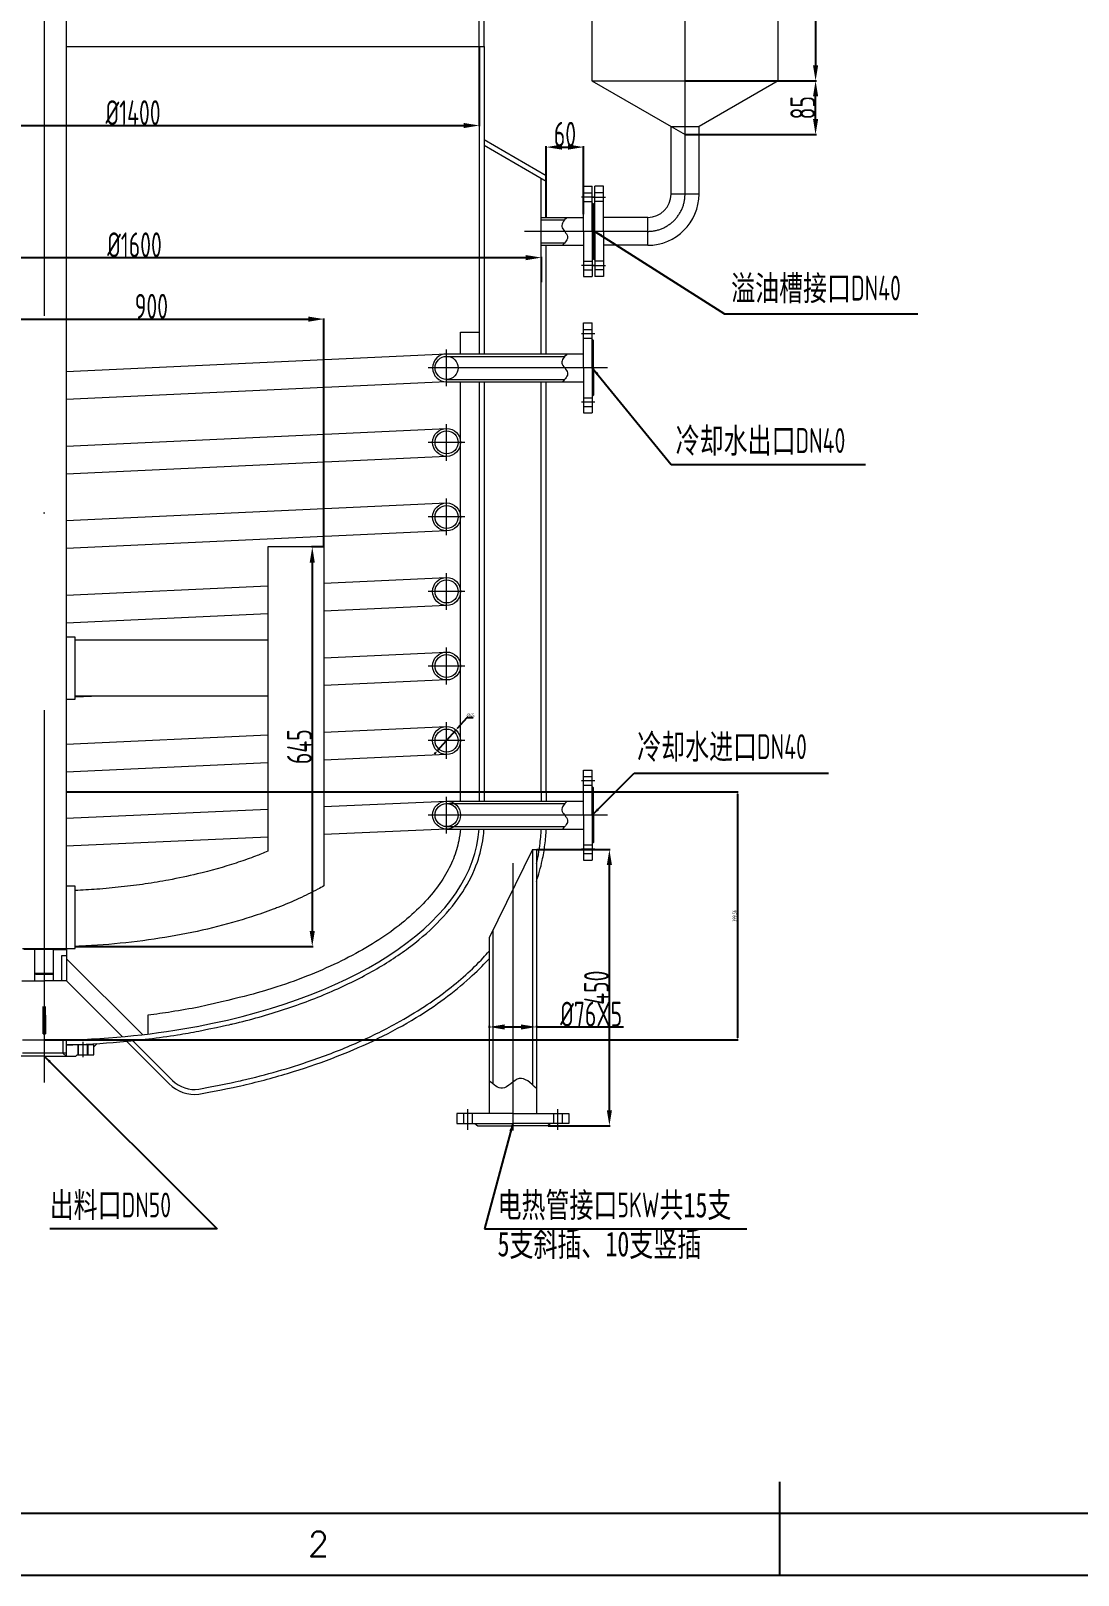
# Model space of a CAD drawing. Header units: millimetres. Extents: x 18684 to 24624, y -156 to 4044.
# Drawn here: x 20449 to 22134, y -156 to 2330 of the extents above; entities that cross this region are included whole.
import ezdxf
from ezdxf.enums import TextEntityAlignment as Align

# ---------------------------------------------------------------- set-up
doc = ezdxf.new("R2010")
doc.units = ezdxf.units.MM
doc.header["$LTSCALE"] = 100
doc.linetypes.add('DASHDOT2', pattern=[12.7, 6.35, -3.175, 0, -3.175])
doc.linetypes.add('HIDDEN2', pattern=[4.7625, 3.175, -1.5875])
doc.layers.get('0').update_dxf_attribs({"lineweight": 20})
for name, color, linetype in [('1轮廓实线层', 7, 'Continuous'), ('2细线层', 4, 'Continuous'), ('6文字层', 3, 'Continuous'), ('图框层', 7, 'Continuous')]:
    doc.layers.add(name, color=color, linetype=linetype)
for name, color, linetype, lineweight in [('中心线', 1, 'DASHDOT2', 13), ('标注线', 140, 'Continuous', 13), ('虚线', 8, 'HIDDEN2', 15)]:
    doc.layers.add(name, color=color, linetype=linetype, lineweight=lineweight)
doc.styles.get("Standard").update_dxf_attribs({"font": 'isocp.shx', "width": 0.707, "bigfont": 'hztxt.shx'})
doc.styles.add('TH_GBDIM', font='romans.shx', dxfattribs={"width": 0.8, "bigfont": 'gbcbig.shx'})
doc.dimstyles.new('ISO-20', dxfattribs={"dimtxt": 20, "dimasz": 13, "dimexe": 1.25, "dimexo": 0.625, "dimtad": 1, "dimtoh": 1, "dimtxsty": 'Standard', "dimcen": 2.5, "dimadec": 0, "dimazin": 0, "dimtfac": 1, "dimtmove": 0, "dimatfit": 3, "dimfxl": 0, "dimarcsym": 0})
doc.dimstyles.new('ISO-30', dxfattribs={"dimtxt": 40, "dimasz": 25, "dimexe": 1.25, "dimexo": 0.625, "dimtad": 1, "dimtoh": 1, "dimtxsty": 'Standard', "dimcen": 2.5, "dimadec": 0, "dimazin": 0, "dimtfac": 1, "dimtmove": 0, "dimatfit": 3, "dimfxl": 0, "dimarcsym": 0})
doc.dimstyles.new('ISO-6', dxfattribs={"dimtxt": 6, "dimasz": 3.5, "dimexe": 1.25, "dimexo": 0.625, "dimtad": 1, "dimtoh": 1, "dimtxsty": 'Standard', "dimcen": 2.5, "dimadec": 0, "dimazin": 0, "dimtfac": 1, "dimtmove": 0, "dimatfit": 3, "dimfxl": 0, "dimarcsym": 0})

# ---------------------------------------------------------------- blocks, each defined once
blk = doc.blocks.new('*D269')
at = {"layer": 'Defpoints', "color": 0}
for p in [(21132.6, 1204.3), (21102.7, 1170.6)]:
    blk.add_point(p, dxfattribs=at)
at = {"layer": '标注线', "color": 0, "lineweight": -2}
for p, q in [((21150.2, 1224.2), (21134.9, 1206.9)), ((21160.7, 1224.2), (21150.2, 1224.2)), ((21102.7, 1170.6), (21132.6, 1204.3)), ((21100.4, 1167.9), (21098.1, 1165.3))]:
    blk.add_line(p, q, dxfattribs=at)
at = {"layer": '标注线', "color": 0}
for points in [[(21134.4, 1207.3), (21135.3, 1206.5), (21132.6, 1204.3)], [(21100, 1168.3), (21100.9, 1167.6), (21102.7, 1170.6)]]:
    blk.add_solid(points, dxfattribs=at)
at = {"layer": '标注线', "color": 0, "insert": (21156.2, 1227.8), "char_height": 6, "attachment_point": 5}
blk.add_mtext('∅45', dxfattribs=at)
blk = doc.blocks.new('*D267')
at = {"layer": 'Defpoints', "color": 0}
for p in [(21501.4, 2249.5), (21711.5, 2249.5), (21501.4, 2162.9)]:
    blk.add_point(p, dxfattribs=at)
at = {"layer": '标注线', "color": 0, "lineweight": -2}
for p, q in [((21502, 2249.5), (21712.8, 2249.5)), ((21711.5, 2187.9), (21711.5, 2224.5)), ((21502, 2162.9), (21712.8, 2162.9))]:
    blk.add_line(p, q, dxfattribs=at)
at = {"layer": '标注线', "color": 0}
for points in [[(21707.4, 2224.5), (21715.7, 2224.5), (21711.5, 2249.5)], [(21707.4, 2187.9), (21715.7, 2187.9), (21711.5, 2162.9)]]:
    blk.add_solid(points, dxfattribs=at)
at = {"layer": '标注线', "color": 0, "insert": (21690.9, 2206.2), "char_height": 40, "attachment_point": 5, "rotation": 90}
blk.add_mtext('85', dxfattribs=at)
blk = doc.blocks.new('*D265')
at = {"layer": 'Defpoints', "color": 0}
for p in [(21651.4, 2549.5), (21651.4, 2249.5), (21711.5, 2249.5)]:
    blk.add_point(p, dxfattribs=at)
at = {"layer": '标注线', "color": 0, "lineweight": -2}
for p, q in [((21652, 2549.5), (21712.8, 2549.5)), ((21711.5, 2524.5), (21711.5, 2274.5)), ((21652, 2249.5), (21712.8, 2249.5))]:
    blk.add_line(p, q, dxfattribs=at)
at = {"layer": '标注线', "color": 0}
for points in [[(21707.4, 2524.5), (21715.7, 2524.5), (21711.5, 2549.5)], [(21707.4, 2274.5), (21715.7, 2274.5), (21711.5, 2249.5)]]:
    blk.add_solid(points, dxfattribs=at)
at = {"layer": '标注线', "color": 0, "insert": (21690.9, 2387.2), "char_height": 40, "attachment_point": 5, "rotation": 90}
blk.add_mtext('300', dxfattribs=at)
blk = doc.blocks.new('*D268')
at = {"layer": 'Defpoints', "color": 0}
for p in [(20505.2, 1104.9), (20470.2, 705.4), (21585.8, 705.4)]:
    blk.add_point(p, dxfattribs=at)
at = {"layer": '标注线', "color": 0, "lineweight": -2}
for p, q in [((20505.8, 1104.9), (21587, 1104.9)), ((21585.8, 1101.4), (21585.8, 708.9)), ((20470.8, 705.4), (21587, 705.4))]:
    blk.add_line(p, q, dxfattribs=at)
at = {"layer": '标注线', "color": 0}
for points in [[(21585.2, 1101.4), (21586.4, 1101.4), (21585.8, 1104.9)], [(21585.2, 708.9), (21586.4, 708.9), (21585.8, 705.4)]]:
    blk.add_solid(points, dxfattribs=at)
at = {"layer": '标注线', "color": 0, "insert": (21581.7, 905.1), "char_height": 6, "attachment_point": 5, "rotation": 90}
blk.add_mtext('399,56', dxfattribs=at)
blk = doc.blocks.new('*D253')
at = {"layer": 'Defpoints', "color": 0}
for p in [(20920.2, 1499), (20520.2, 855.9), (20901.5, 855.9)]:
    blk.add_point(p, dxfattribs=at)
at = {"layer": '标注线', "color": 0, "lineweight": -2}
for p, q in [((20919.5, 1499), (20900.2, 1499)), ((20901.5, 1474), (20901.5, 880.9)), ((20520.8, 855.9), (20902.7, 855.9))]:
    blk.add_line(p, q, dxfattribs=at)
at = {"layer": '标注线', "color": 0}
for points in [[(20897.3, 1474), (20905.6, 1474), (20901.5, 1499)], [(20897.3, 880.9), (20905.6, 880.9), (20901.5, 855.9)]]:
    blk.add_solid(points, dxfattribs=at)
at = {"layer": '标注线', "color": 0, "insert": (20880.9, 1177.5), "char_height": 40, "attachment_point": 5, "rotation": 90}
blk.add_mtext('645', dxfattribs=at)
blk = doc.blocks.new('*D263')
at = {"layer": 'Defpoints', "color": 0}
for p in [(20920.2, 1865.9), (20020.2, 1499), (20920.2, 1499)]:
    blk.add_point(p, dxfattribs=at)
at = {"layer": '标注线', "color": 0, "lineweight": -2}
for p, q in [((20020.2, 1499.7), (20020.2, 1867.1)), ((20045.2, 1865.9), (20895.2, 1865.9)), ((20920.2, 1499.7), (20920.2, 1867.1))]:
    blk.add_line(p, q, dxfattribs=at)
at = {"layer": '标注线', "color": 0}
for points in [[(20045.2, 1870), (20045.2, 1861.7), (20020.2, 1865.9)], [(20895.2, 1870), (20895.2, 1861.7), (20920.2, 1865.9)]]:
    blk.add_solid(points, dxfattribs=at)
at = {"layer": '标注线', "color": 0, "insert": (20642.6, 1886.5), "char_height": 40, "attachment_point": 5}
blk.add_mtext('900', dxfattribs=at)
blk = doc.blocks.new('*D250')
at = {"layer": 'Defpoints', "color": 0}
for p in [(21270.2, 1964.9), (19670.2, 1924.6), (21270.2, 1924.6)]:
    blk.add_point(p, dxfattribs=at)
at = {"layer": '标注线', "color": 0, "lineweight": -2}
for p, q in [((19670.2, 1925.3), (19670.2, 1966.1)), ((19695.2, 1964.9), (21245.2, 1964.9)), ((21270.2, 1925.3), (21270.2, 1966.1))]:
    blk.add_line(p, q, dxfattribs=at)
at = {"layer": '标注线', "color": 0}
for points in [[(19695.2, 1969), (19695.2, 1960.7), (19670.2, 1964.9)], [(21245.2, 1969), (21245.2, 1960.7), (21270.2, 1964.9)]]:
    blk.add_solid(points, dxfattribs=at)
at = {"layer": '标注线', "color": 0, "insert": (20615.4, 1985.5), "char_height": 40, "attachment_point": 5}
blk.add_mtext('%%c1600', dxfattribs=at)
blk = doc.blocks.new('*D260')
at = {"layer": 'Defpoints', "color": 0}
for p in [(19770.2, 2304.9), (21170.2, 2304.9), (21170.2, 2177.6)]:
    blk.add_point(p, dxfattribs=at)
at = {"layer": '标注线', "color": 0, "lineweight": -2}
for p, q in [((19770.2, 2304.3), (19770.2, 2176.3)), ((21170.2, 2304.3), (21170.2, 2176.3)), ((19795.2, 2177.6), (21145.2, 2177.6))]:
    blk.add_line(p, q, dxfattribs=at)
at = {"layer": '标注线', "color": 0}
for points in [[(19795.2, 2181.7), (19795.2, 2173.4), (19770.2, 2177.6)], [(21145.2, 2181.7), (21145.2, 2173.4), (21170.2, 2177.6)]]:
    blk.add_solid(points, dxfattribs=at)
at = {"layer": '标注线', "color": 0, "insert": (20613.1, 2198.2), "char_height": 40, "attachment_point": 5}
blk.add_mtext('%%c1400', dxfattribs=at)
blk = doc.blocks.new('*D259')
at = {"layer": 'Defpoints', "color": 0}
for p in [(21338.2, 2142.8), (21278.2, 2029.7), (21338.2, 2034)]:
    blk.add_point(p, dxfattribs=at)
at = {"layer": '标注线', "color": 0, "lineweight": -2}
for p, q in [((21278.2, 2030.3), (21278.2, 2144.1)), ((21303.2, 2142.8), (21313.2, 2142.8)), ((21338.2, 2034.6), (21338.2, 2144.1))]:
    blk.add_line(p, q, dxfattribs=at)
at = {"layer": '标注线', "color": 0}
for points in [[(21303.2, 2147), (21303.2, 2138.7), (21278.2, 2142.8)], [(21313.2, 2147), (21313.2, 2138.7), (21338.2, 2142.8)]]:
    blk.add_solid(points, dxfattribs=at)
at = {"layer": '标注线', "color": 0, "insert": (21308.2, 2163.5), "char_height": 40, "attachment_point": 5}
blk.add_mtext('60', dxfattribs=at)
blk = doc.blocks.new('*D256')
at = {"layer": 'Defpoints', "color": 0}
for p in [(21262.2, 1011.9), (21379.7, 1011.9), (21280.4, 567.3)]:
    blk.add_point(p, dxfattribs=at)
at = {"layer": '标注线', "color": 0, "lineweight": -2}
for p, q in [((21262.8, 1011.9), (21380.9, 1011.9)), ((21379.7, 592.3), (21379.7, 986.9)), ((21281, 567.3), (21380.9, 567.3))]:
    blk.add_line(p, q, dxfattribs=at)
at = {"layer": '标注线', "color": 0}
for points in [[(21375.5, 986.9), (21383.8, 986.9), (21379.7, 1011.9)], [(21375.5, 592.3), (21383.8, 592.3), (21379.7, 567.3)]]:
    blk.add_solid(points, dxfattribs=at)
at = {"layer": '标注线', "color": 0, "insert": (21359, 789.6), "char_height": 40, "attachment_point": 5, "rotation": 90}
blk.add_mtext('450', dxfattribs=at)
blk = doc.blocks.new('*D255')
at = {"layer": 'Defpoints', "color": 0}
for p in [(21186.2, 728.5), (21262.2, 728.5), (21262.2, 726.3)]:
    blk.add_point(p, dxfattribs=at)
at = {"layer": '标注线', "color": 0, "lineweight": -2}
for p, q in [((21186.2, 727.9), (21186.2, 725)), ((21211.2, 726.3), (21237.2, 726.3)), ((21262.2, 727.9), (21262.2, 725)), ((21262.2, 726.3), (21402.4, 726.3))]:
    blk.add_line(p, q, dxfattribs=at)
at = {"layer": '标注线', "color": 0}
for points in [[(21211.2, 730.4), (21211.2, 722.1), (21186.2, 726.3)], [(21237.2, 730.4), (21237.2, 722.1), (21262.2, 726.3)]]:
    blk.add_solid(points, dxfattribs=at)
at = {"layer": '标注线', "color": 0, "insert": (21350.3, 746.9), "char_height": 40, "attachment_point": 5}
blk.add_mtext('%%c76X5', dxfattribs=at)

msp = doc.modelspace()

# ---------------------------------------------------------------- linework, layer by layer
for p, q in [((20505.152, 2953.572), (20505.152, 852.752)), ((21351.417, 2549.511), (21351.417, 2249.511)), ((21651.417, 2249.511), (21651.417, 2549.511)), ((21170.152, 2304.912), (21170.152, 2354.912)), ((21178.152, 2304.912), (21178.152, 2354.912)), ((20505.152, 2304.912), (21178.152, 2304.912)), ((21170.152, 2304.912), (21170.152, 1809.912)), ((21178.152, 2304.912), (21178.152, 1809.912)), ((21351.417, 2249.511), (21478.917, 2175.899)), ((21351.417, 2249.511), (21651.417, 2249.511)), ((21651.417, 2249.511), (21523.917, 2175.899)), ((21478.917, 2175.899), (21523.917, 2175.899)), ((21478.917, 2067.175), (21478.917, 2175.899)), ((21523.917, 2067.175), (21523.917, 2175.899)), ((21178.152, 2154.912), (21278.152, 2097.177)), ((21178.152, 2145.675), (21278.152, 2087.94)), ((21270.152, 1809.912), (21270.152, 2092.559)), ((21278.152, 2029.675), (21278.152, 2097.177)), ((21338.151, 2079.675), (21352.151, 2079.675)), ((21338.151, 2007.175), (21338.151, 2079.675)), ((21352.151, 2007.175), (21352.151, 2079.675)), ((21370.151, 2079.675), (21356.151, 2079.675)), ((21356.151, 2007.175), (21356.151, 2079.675)), ((21370.151, 2007.175), (21370.151, 2079.675)), ((21523.917, 2067.175), (21478.917, 2067.175)), ((21354.151, 2051.175), (21352.151, 2053.175)), ((21354.151, 2051.175), (21356.151, 2053.175)), ((21354.151, 2007.175), (21354.151, 2051.175)), ((21354.151, 2007.175), (21354.151, 2051.175)), ((21270.152, 2029.675), (21338.151, 2029.675)), ((21270.152, 2025.675), (21307.957, 2025.675)), ((21441.417, 2029.675), (21370.151, 2029.675)), ((21441.417, 1984.675), (21441.417, 2029.675)), ((21338.151, 2007.175), (21338.151, 1934.675)), ((21352.151, 2007.175), (21352.151, 1934.675)), ((21354.151, 2007.175), (21354.151, 1963.175)), ((21354.151, 2007.175), (21354.151, 1963.175)), ((21356.151, 2007.175), (21356.151, 1934.675)), ((21370.151, 2007.175), (21370.151, 1934.675)), ((21270.152, 1988.675), (21307.692, 1988.675)), ((21270.152, 1984.675), (21338.151, 1984.675)), ((21278.152, 1809.912), (21278.152, 1984.675)), ((21441.417, 1984.675), (21370.151, 1984.675)), ((21354.151, 1963.175), (21352.151, 1961.175)), ((21354.151, 1963.175), (21356.151, 1961.175)), ((21338.151, 1934.675), (21352.151, 1934.675)), ((21370.151, 1934.675), (21356.151, 1934.675)), ((21140.152, 1845.03), (21170.152, 1845.03)), ((21140.152, 1809.912), (21140.152, 1845.03)), ((21338.151, 1787.412), (21338.151, 1859.912)), ((21338.151, 1859.912), (21352.151, 1859.912)), ((21352.151, 1787.412), (21352.151, 1859.912)), ((21354.151, 1831.412), (21352.151, 1833.412)), ((21354.151, 1787.412), (21354.151, 1831.412)), ((20505.152, 1781.534), (21117.652, 1809.912)), ((21117.652, 1809.912), (21338.151, 1809.912)), ((21117.652, 1805.912), (21307.957, 1805.912)), ((21117.652, 1768.912), (21307.692, 1768.912)), ((21338.151, 1787.412), (21338.151, 1714.912)), ((21352.151, 1787.412), (21352.151, 1714.912)), ((21354.151, 1787.412), (21354.151, 1743.412)), ((21117.652, 1764.912), (20505.152, 1736.523)), ((21117.652, 1764.912), (21338.151, 1764.912)), ((21140.152, 1089.912), (21140.152, 1764.912)), ((21170.152, 1764.912), (21170.152, 1104.912)), ((21178.152, 1764.912), (21178.152, 1104.912)), ((21270.152, 1104.912), (21270.152, 1764.912)), ((21278.152, 1104.912), (21278.152, 1764.912)), ((21354.151, 1743.412), (21352.151, 1741.412)), ((21338.151, 1714.912), (21352.151, 1714.912)), ((20505.152, 1661.534), (21117.652, 1689.912)), ((21117.652, 1644.912), (20505.152, 1616.523)), ((20505.152, 1541.534), (21117.652, 1569.912)), ((21117.652, 1524.912), (20505.152, 1496.523)), ((20830.152, 1499.041), (20830.152, 1009.55)), ((20920.152, 1499.041), (20830.152, 1499.041)), ((20920.152, 1499.041), (20920.152, 953.318)), ((20920.152, 1440.762), (21117.652, 1449.912)), ((20505.152, 1421.534), (20830.152, 1436.592)), ((21117.652, 1404.912), (20920.152, 1395.758)), ((20830.152, 1391.587), (20505.152, 1376.523)), ((20520.152, 1354.041), (20505.152, 1354.041)), ((20520.152, 1254.041), (20520.152, 1354.041)), ((20830.152, 1349.041), (20520.152, 1349.041)), ((20920.152, 1320.762), (21117.652, 1329.912)), ((21117.652, 1284.912), (20920.152, 1275.758)), ((20505.152, 1254.041), (20520.152, 1254.041)), ((20559.494, 1259.041), (20520.152, 1257.218)), ((20830.152, 1259.041), (20520.152, 1259.041)), ((20505.152, 1181.534), (20830.152, 1196.592)), ((20920.152, 1200.762), (21117.652, 1209.912)), ((20830.152, 1151.587), (20505.152, 1136.523)), ((21117.652, 1164.912), (20920.152, 1155.758)), ((21338.151, 1139.912), (21352.151, 1139.912)), ((21338.151, 1067.412), (21338.151, 1139.912)), ((21352.151, 1067.412), (21352.151, 1139.912)), ((20830.152, 1104.912), (20505.152, 1104.912)), ((21278.152, 1104.912), (20920.152, 1104.912)), ((21170.152, 1104.912), (21170.152, 1089.912)), ((21178.152, 1104.912), (21178.152, 1089.912)), ((21270.152, 1104.912), (21270.152, 1089.912)), ((21278.152, 1104.912), (21278.152, 1089.912)), ((21354.151, 1111.412), (21352.151, 1113.412)), ((21354.151, 1067.412), (21354.151, 1111.412)), ((20505.152, 1062.485), (20830.152, 1077.038)), ((20920.152, 1081.069), (21117.652, 1089.912)), ((21117.652, 1089.912), (21338.151, 1089.912)), ((21117.652, 1085.912), (21307.957, 1085.912)), ((21117.652, 1044.912), (20920.152, 1036.065)), ((21117.652, 1048.912), (21307.692, 1048.912)), ((21117.652, 1044.912), (21338.151, 1044.912)), ((21338.151, 1067.412), (21338.151, 994.912)), ((21352.151, 1067.412), (21352.151, 994.912)), ((21354.151, 1067.412), (21354.151, 1023.412)), ((20830.152, 1032.033), (20505.152, 1017.475)), ((21354.151, 1023.412), (21352.151, 1021.412)), ((21256.152, 1011.879), (21186.152, 869.917)), ((21256.152, 1011.879), (21262.152, 1011.879)), ((21256.152, 1011.879), (21256.152, 633.024)), ((21262.152, 1011.879), (21262.152, 587.07)), ((21338.151, 994.912), (21352.151, 994.912)), ((20520.152, 952.752), (20505.152, 952.752)), ((20520.152, 852.752), (20520.152, 952.752)), ((21192.152, 882.085), (21192.152, 634.564)), ((20435.152, 852.752), (20505.152, 852.752)), ((20485.152, 850.752), (20437.152, 850.752)), ((20455.152, 800.752), (20455.152, 850.752)), ((20485.152, 800.752), (20485.152, 850.752)), ((20485.152, 850.752), (20503.152, 850.752)), ((20503.152, 850.752), (20505.152, 852.752)), ((20503.152, 850.752), (20506.152, 850.752)), ((20505.152, 852.752), (20520.152, 852.752)), ((20506.152, 850.752), (20506.152, 800.752)), ((21186.152, 869.917), (21186.152, 587.07)), ((20498.152, 840.752), (20498.152, 800.752)), ((20506.152, 840.752), (20498.152, 840.752)), ((20506.152, 836.107), (20628.298, 713.961)), ((20434.152, 800.752), (20470.152, 800.752)), ((20455.152, 812.752), (20485.152, 812.752)), ((20457.152, 810.752), (20455.152, 812.752)), ((20483.152, 810.752), (20457.152, 810.752)), ((20506.152, 800.752), (20470.152, 800.752)), ((20483.152, 810.752), (20485.152, 812.752)), ((20506.152, 800.752), (20596.265, 710.639)), ((20468.152, 745.212), (20468.152, 759.35)), ((20472.152, 745.212), (20472.152, 759.403)), ((20468.152, 745.212), (20472.152, 745.212)), ((20468.152, 714.982), (20468.152, 745.212)), ((20472.152, 745.212), (20472.152, 714.982)), ((20636.853, 745.212), (20636.853, 714.982)), ((20435.152, 705.35), (20505.152, 705.35)), ((20468.152, 714.982), (20472.152, 714.982)), ((20500.152, 705.35), (20500.152, 684.348)), ((20505.152, 705.35), (20505.152, 679.348)), ((20550.152, 697.348), (20505.152, 697.348)), ((20525.452, 681.348), (20525.452, 697.348)), ((20539.852, 681.348), (20539.852, 697.348)), ((20550.152, 694.348), (20555.301, 699.497)), ((20550.152, 682.348), (20550.152, 697.348)), ((20602.502, 703.188), (20671.035, 634.655)), ((20612.791, 704.213), (20676.692, 640.312)), ((20470.152, 679.348), (20419.152, 679.348)), ((20505.152, 684.348), (20435.152, 684.348)), ((20470.152, 679.348), (20521.152, 679.348)), ((20500.152, 684.348), (20505.152, 679.348)), ((20521.152, 679.348), (20523.152, 681.348)), ((20523.152, 681.348), (20549.152, 681.348)), ((21134.152, 587.07), (21134.152, 571.07)), ((21224.152, 587.07), (21134.152, 587.07)), ((21224.152, 587.07), (21314.152, 587.07)), ((21314.152, 587.07), (21314.152, 571.07)), ((21134.152, 571.07), (21224.152, 571.07)), ((21163.152, 571.07), (21167.925, 567.298)), ((21167.925, 567.298), (21224.152, 567.298)), ((21314.152, 571.07), (21224.152, 571.07)), ((21280.38, 567.298), (21224.152, 567.298)), ((21285.152, 571.07), (21280.38, 567.298))]:
    msp.add_line(p, q)
for centre, radius in [((21117.652, 1787.412), 18.5), ((21117.652, 1667.412), 22.5), ((21117.652, 1667.412), 18.5), ((21117.652, 1547.412), 22.5), ((21117.652, 1547.412), 18.5), ((21117.652, 1427.412), 22.5), ((21117.652, 1427.412), 18.5), ((21117.652, 1307.412), 22.5), ((21117.652, 1307.412), 18.5), ((21117.652, 1187.412), 22.5), ((21117.652, 1187.412), 18.5), ((21117.652, 1067.412), 22.5), ((21117.652, 1067.412), 18.5), ((21117.652, 1067.412), 18.5)]:
    msp.add_circle(centre, radius)
for centre, radius, start, end in [((21441.417, 2067.175), 82.5, 270, 0), ((21441.417, 2067.175), 37.5, 270, 360), ((21117.652, 1787.412), 22.5, 90, 270), ((20549.152, 682.348), 1, 270, 0), ((20712.052, 675.675), 58.009, 225.002167, 276.991065), ((20712.047, 675.668), 50, 225, 278.12345)]:
    msp.add_arc(centre, radius, start, end)
for major_axis, start_param, end_param in [((700, 0), -1.21156121, -0.02857532), ((-700, 0), 1.62081718, 1.9344135)]:
    msp.add_ellipse((20470.152, 1054.912), major_axis=major_axis, ratio=0.5, start_param=start_param, end_param=end_param)
for points, knots in [([(20719.112, 719.654), (20767.275, 729.786), (20770.428, 730.524), (20802.402, 738.156), (20830.312, 746.023), (20883.781, 763.589), (20909.34, 773.289), (20957.643, 794.356), (20980.389, 805.724), (21022.655, 829.938), (21042.176, 842.785), (21077.636, 869.753), (21093.576, 883.874), (21121.567, 913.173), (21133.618, 928.35), (21153.565, 959.519), (21161.46, 975.512), (21171.693, 1004.668), (21174.841, 1017.735), (21177.187, 1035.542), (21177.623, 1040.226), (21177.879, 1044.912)], [2.00136206, 2.00136206, 2.00136206, 2.00136206, 2.01617424, 2.01617424, 2.15212985, 2.15212985, 2.28808545, 2.28808545, 2.42404105, 2.42404105, 2.55999666, 2.55999666, 2.69595226, 2.69595226, 2.83190786, 2.83190786, 2.96786347, 2.96786347, 3.07583031, 3.07583031, 3.11426548, 3.11426548, 3.11426548, 3.11426548]), ([(21139.808, 1044.912), (21139.377, 1038.667), (21138.542, 1032.415), (21135.386, 1016.537), (21132.509, 1006.888), (21124.734, 987.522), (21119.834, 977.805), (21107.945, 958.393), (21100.955, 948.7), (21084.873, 929.478), (21075.782, 919.951), (21055.546, 901.22), (21044.402, 892.017), (21020.161, 874.082), (21007.063, 865.351), (20979.044, 848.493), (20964.124, 840.366), (20932.619, 824.834), (20916.035, 817.427), (20881.377, 803.434), (20863.304, 796.846), (20818.892, 782.289), (20791.98, 774.719), (20719.112, 758.349)], [0.034476, 0.034476, 0.034476, 0.034476, 0.09905282, 0.09905282, 0.19810564, 0.19810564, 0.29715846, 0.29715846, 0.39621128, 0.39621128, 0.4952641, 0.4952641, 0.59431692, 0.59431692, 0.69336974, 0.69336974, 0.79242256, 0.79242256, 0.89147538, 0.89147538, 0.9905282, 0.9905282, 1.12645001, 1.12645001, 1.12645001, 1.12645001]), ([(21262.152, 960.464), (21265.958, 971.528), (21269.129, 982.816), (21273.418, 1002.584), (21274.861, 1010.989), (21276.989, 1027.901), (21277.674, 1036.397), (21277.976, 1044.912)], [2.97128045, 2.97128045, 2.97128045, 2.97128045, 3.033538808, 3.033538808, 3.078753994, 3.078753994, 3.123922351, 3.123922351, 3.123922351, 3.123922351]), ([(21262.152, 988.833), (21262.95, 992.104), (21263.691, 995.39), (21265.729, 1005.248), (21266.853, 1011.859), (21268.902, 1027.27), (21269.649, 1036.081), (21269.97, 1044.912)], [3.020211443, 3.020211443, 3.020211443, 3.020211443, 3.038610076, 3.038610076, 3.075197081, 3.075197081, 3.123407986, 3.123407986, 3.123407986, 3.123407986]), ([(20807.015, 1000.057), (20798.012, 996.662), (20788.606, 993.35), (20759.326, 983.768), (20738.363, 977.845), (20701.403, 969.011), (20686.003, 965.742), (20657.955, 960.529), (20645.469, 958.452), (20620.095, 954.72), (20607.212, 953.065), (20581.151, 950.202), (20567.971, 948.992), (20543.098, 947.157), (20531.434, 946.476), (20519.724, 945.974)], [0.924500729, 0.924500729, 0.924500729, 0.924500729, 0.991273015, 0.991273015, 1.124817587, 1.124817587, 1.214893768, 1.214893768, 1.284687968, 1.284687968, 1.354482168, 1.354482168, 1.424276369, 1.424276369, 1.485175753, 1.485175753, 1.485175753, 1.485175753]), ([(20830.152, 1009.55), (20822.764, 1006.208), (20816.568, 1003.71), (20809.122, 1000.855), (20808.073, 1000.456), (20807.019, 1000.059)], [4.0102905279, 4.0102905279, 4.0102905279, 4.0102905279, 4.0582686146, 4.0582686146, 4.066086618, 4.066086618, 4.066086618, 4.066086618]), ([(20920.152, 953.318), (20917.019, 951.552), (20913.813, 949.793), (20900.921, 942.906), (20890.693, 937.847), (20869.104, 927.989), (20857.742, 923.19), (20843.524, 917.653), (20841.162, 916.748), (20838.78, 915.849)], [3.867231983, 3.867231983, 3.867231983, 3.867231983, 3.893941943, 3.893941943, 3.972288157, 3.972288157, 4.050634372, 4.050634372, 4.066086618, 4.066086618, 4.066086618, 4.066086618]), ([(20838.778, 915.848), (20827.489, 911.591), (20815.761, 907.492), (20783.744, 897.161), (20762.788, 891.25), (20719.176, 880.638), (20696.52, 875.939), (20649.947, 867.892), (20626.031, 864.545), (20577.39, 859.297), (20552.665, 857.396), (20525.228, 856.126), (20522.691, 856.016), (20520.152, 855.914)], [0.924500729, 0.924500729, 0.924500729, 0.924500729, 0.997734761, 0.997734761, 1.117914381, 1.117914381, 1.238094001, 1.238094001, 1.358273622, 1.358273622, 1.478453242, 1.478453242, 1.490687529, 1.490687529, 1.490687529, 1.490687529]), ([(20719.112, 626.169), (20772.494, 636.625), (20780.822, 638.479), (20827.4, 649.355), (20864.469, 659.952), (20924.52, 680.642), (20948.344, 689.898), (20994.185, 709.959), (21016.187, 720.756), (21052.767, 740.939), (21067.797, 749.975), (21094.116, 767.275), (21105.602, 775.4), (21127.687, 792.278), (21138.281, 801.027), (21158.207, 818.905), (21167.568, 828.015), (21179.747, 840.963), (21182.985, 844.523), (21186.152, 848.128)], [1.971776037, 1.971776037, 1.971776037, 1.971776037, 2.007711664, 2.007711664, 2.17413351, 2.17413351, 2.28975543, 2.28975543, 2.40537735, 2.40537735, 2.491297124, 2.491297124, 2.562236701, 2.562236701, 2.633176278, 2.633176278, 2.701993973, 2.701993973, 2.727643869, 2.727643869, 2.727643869, 2.727643869]), ([(20719.112, 618.098), (20774.549, 628.869), (20784.906, 631.187), (20821.091, 639.772), (20846.443, 646.677), (20895.359, 661.847), (20918.944, 670.087), (20964.575, 687.991), (20986.625, 697.659), (21028.978, 718.425), (21049.289, 729.526), (21084.398, 751.015), (21099.518, 761.151), (21128.37, 782.458), (21142.099, 793.625), (21165.577, 814.842), (21175.592, 824.709), (21185.42, 835.353), (21185.787, 835.752), (21186.152, 836.151)], [1.969420294, 1.969420294, 1.969420294, 1.969420294, 2.013851839, 2.013851839, 2.125977469, 2.125977469, 2.236189553, 2.236189553, 2.346401636, 2.346401636, 2.45661372, 2.45661372, 2.546417952, 2.546417952, 2.636222183, 2.636222183, 2.709104812, 2.709104812, 2.711935903, 2.711935903, 2.711935903, 2.711935903]), ([(20719.112, 758.349), (20704.558, 755.507), (20689.798, 752.911), (20662.309, 748.603), (20649.63, 746.816), (20636.853, 745.212)], [1.198373298, 1.198373298, 1.198373298, 1.198373298, 1.26706155, 1.26706155, 1.324842035, 1.324842035, 1.324842035, 1.324842035]), ([(20505.152, 697.348), (20534.152, 698.07), (20563.064, 699.689), (20623.101, 704.949), (20654.162, 708.774), (20696.185, 715.491), (20707.704, 717.498), (20719.112, 719.654)], [1.620532486, 1.620532486, 1.620532486, 1.620532486, 1.744263035, 1.744263035, 1.880218638, 1.880218638, 1.932144219, 1.932144219, 1.932144219, 1.932144219])]:
    msp.add_open_spline(points, degree=3, knots=knots)
at = {"layer": '1轮廓实线层'}
msp.add_line((21653.924, -156.2), (21653.924, -6.2), dxfattribs=at)
at = {"layer": '2细线层'}
for p, q in [((21653.924, -156.2), (21653.924, -56.2)), ((18683.924, -156.2), (24623.924, -156.2))]:
    msp.add_line(p, q, dxfattribs=at)
at = {"layer": '中心线'}
for p, q in [((20470.152, 3776.394), (20470.152, 636.719)), ((21501.417, 2067.175), (21501.417, 2636.369)), ((21356.475, 2062.175), (21334.63, 2062.175)), ((21351.828, 2062.175), (21373.673, 2062.175)), ((21441.417, 2007.175), (21243.223, 2007.175)), ((21356.475, 1952.175), (21334.63, 1952.175)), ((21351.828, 1952.175), (21373.673, 1952.175)), ((21356.475, 1842.412), (21334.63, 1842.412)), ((21117.652, 1757.889), (21117.652, 1816.936)), ((21376.647, 1787.412), (21088.129, 1787.412)), ((21356.475, 1732.412), (21334.63, 1732.412)), ((21117.652, 1637.889), (21117.652, 1696.936)), ((21147.176, 1667.412), (21088.129, 1667.412)), ((21117.652, 1517.889), (21117.652, 1576.936)), ((21147.176, 1547.412), (21088.129, 1547.412)), ((21117.652, 1397.889), (21117.652, 1456.936)), ((21147.176, 1427.412), (21088.129, 1427.412)), ((21117.652, 1277.889), (21117.652, 1336.936)), ((21147.176, 1307.412), (21088.129, 1307.412)), ((21117.652, 1157.889), (21117.652, 1216.936)), ((21147.176, 1187.412), (21088.129, 1187.412)), ((21356.475, 1122.412), (21334.63, 1122.412)), ((21117.652, 1037.889), (21117.652, 1096.936)), ((21376.647, 1067.412), (21088.129, 1067.412)), ((21147.176, 1067.412), (21088.129, 1067.412)), ((21356.475, 1012.412), (21334.63, 1012.412)), ((21224.152, 989.896), (21224.152, 559.83)), ((20532.652, 677.502), (20532.652, 702.604)), ((21151.652, 560.795), (21151.652, 594.214)), ((21296.652, 560.795), (21296.652, 594.214))]:
    msp.add_line(p, q, dxfattribs=at)
msp.add_arc((21441.417, 2067.175), 60, 270, 0, dxfattribs=at)
at = {"layer": '图框层'}
msp.add_line((18933.924, -56.2), (24523.924, -56.2), dxfattribs=at)
at = {"layer": '标注线'}
for p, q in [((20524.652, 681.348), (20524.652, 697.348)), ((20540.652, 681.348), (20540.652, 697.348))]:
    msp.add_line(p, q, dxfattribs=at)
for points in [[(21311.66, 2029.675), (21303.165, 2014.962), (21312.331, 1999.085), (21304.012, 1984.675)], [(21311.66, 1809.912), (21303.165, 1795.199), (21312.331, 1779.322), (21304.012, 1764.912)], [(21311.66, 1089.912), (21303.165, 1075.199), (21312.331, 1059.322), (21304.012, 1044.912)], [(21262.152, 627.27), (21234.573, 643.193), (21207.525, 627.576), (21186.152, 639.916)]]:
    msp.add_spline(points, degree=3, dxfattribs=at)
at = {"layer": '虚线'}
for p, q in [((21478.917, 2175.899), (21501.417, 2162.909)), ((21338.151, 2069.175), (21352.151, 2069.175)), ((21370.151, 2069.175), (21356.151, 2069.175)), ((21338.151, 2055.175), (21352.151, 2055.175)), ((21370.151, 2055.175), (21356.151, 2055.175)), ((21338.151, 1959.175), (21352.151, 1959.175)), ((21338.151, 1945.175), (21352.151, 1945.175)), ((21370.151, 1959.175), (21356.151, 1959.175)), ((21370.151, 1945.175), (21356.151, 1945.175)), ((21338.151, 1849.412), (21352.151, 1849.412)), ((21338.151, 1835.412), (21352.151, 1835.412)), ((21338.151, 1739.412), (21352.151, 1739.412)), ((21338.151, 1725.412), (21352.151, 1725.412)), ((21338.151, 1129.412), (21352.151, 1129.412)), ((21338.151, 1115.412), (21352.151, 1115.412)), ((21338.151, 1019.412), (21352.151, 1019.412)), ((21338.151, 1005.412), (21352.151, 1005.412)), ((21144.652, 587.07), (21144.652, 571.07)), ((21158.652, 587.07), (21158.652, 571.07)), ((21289.652, 587.07), (21289.652, 571.07)), ((21303.652, 587.07), (21303.652, 571.07))]:
    msp.add_line(p, q, dxfattribs=at)

# ---------------------------------------------------------------- texts
at = {"layer": '6文字层', "style": 'TH_GBDIM'}
msp.add_text('2', height=40, dxfattribs=at).set_placement((20911.424, -106.2), align=Align.MIDDLE)
at = {"layer": '标注线', "char_height": 40, "width": 517.82235, "attachment_point": 1}
for s, insert in [('{\\fSimSun|b0|i0|c134|p54;溢油槽接口}DN40', (21575.668, 1935.845)), ('{\\fSimSun|b0|i0|c134|p54;冷却水出口}DN40', (21486.317, 1690.407)), ('{\\fSimSun|b0|i0|c134|p54;冷却水进口}DN40', (21424.394, 1197.56)), ('{\\fSimSun|b0|i0|c134|p54;出料口}DN50', (20478.908, 459.762)), ('{\\fSimSun|b0|i0|c134|p54;电热管接口}5KW{\\fSimSun|b0|i0|c134|p54;共15支}', (21199.692, 459.762)), ('{\\fSimSun|b0|i0|c134|p54;5支斜插、10支竖插}', (21199.692, 397.047))]:
    msp.add_mtext(s, dxfattribs=dict(at, insert=insert))

# ---------------------------------------------------------------- dimensions: what is measured, and where the dimension line sits
at = {"layer": '标注线'}
dim = msp.add_linear_dim(base=(21711.537, 2249.511), p1=(21651.417, 2549.511), p2=(21651.417, 2249.511), angle=90, dimstyle='ISO-30', dxfattribs=at)
dim.commit()
dim.dimension.update_dxf_attribs({"geometry": '*D265', "text_midpoint": (21711.537, 2387.222), "dimtype": 160})
for base, p1, p2, text, picture, middle in [((21170.152, 2177.58), (19770.152, 2304.912), (21170.152, 2304.912), '%%c<>', '*D260', (20613.071, 2177.58)), ((21270.152, 1964.864), (19670.152, 1924.637), (21270.152, 1924.637), '%%c<>', '*D250', (20615.375, 1964.864)), ((21262.152, 726.253), (21186.152, 728.494), (21262.152, 728.494), '%%c<>X5', '*D255', (21350.311, 726.253))]:
    dim = msp.add_linear_dim(base=base, p1=p1, p2=p2, text=text, dimstyle='ISO-30', dxfattribs=at)
    dim.commit()
    dim.dimension.update_dxf_attribs({"geometry": picture, "text_midpoint": middle, "dimtype": 160})
for base, p1, p2, text, picture, middle in [((21711.537, 2249.511), (21501.417, 2162.909), (21501.417, 2249.511), '85', '*D267', (21690.912, 2206.21)), ((20901.481, 855.914), (20920.152, 1499.041), (20520.152, 855.914), '645', '*D253', (20880.856, 1177.478)), ((21379.65, 1011.879), (21280.38, 567.298), (21262.152, 1011.879), '450', '*D256', (21359.025, 789.588))]:
    dim = msp.add_linear_dim(base=base, p1=p1, p2=p2, angle=90, text=text, dimstyle='ISO-30', dxfattribs=at)
    dim.commit()
    dim.dimension.update_dxf_attribs({"geometry": picture, "text_midpoint": middle})
dim = msp.add_linear_dim(base=(21338.151, 2142.843), p1=(21278.152, 2029.675), p2=(21338.151, 2033.954), dimstyle='ISO-30', dxfattribs=at)
dim.commit()
dim.dimension.update_dxf_attribs({"geometry": '*D259', "text_midpoint": (21308.152, 2163.468)})
dim = msp.add_linear_dim(base=(20920.152, 1865.874), p1=(20020.152, 1499.041), p2=(20920.152, 1499.041), dimstyle='ISO-30', dxfattribs=at)
dim.commit()
dim.dimension.update_dxf_attribs({"geometry": '*D263', "text_midpoint": (20642.572, 1865.874), "dimtype": 160})
dim = msp.add_diameter_dim_2p(p1=(21102.739, 1170.565), p2=(21132.566, 1204.26), dimstyle='ISO-6', dxfattribs=at)
dim.commit()
dim.dimension.update_dxf_attribs({"geometry": '*D269', "text_midpoint": (21156.19, 1224.186), "dimtype": 163})
dim = msp.add_linear_dim(base=(21585.767, 705.35), p1=(20505.152, 1104.912), p2=(20470.152, 705.35), angle=90, dimstyle='ISO-6', dxfattribs=at)
dim.commit()
dim.dimension.update_dxf_attribs({"geometry": '*D268', "text_midpoint": (21581.695, 905.131)})

# ---------------------------------------------------------------- leaders
for points in [[(21356.151, 2007.175), (21564.859, 1874.522), (21875.969, 1874.522)], [(21352.151, 1787.412), (21479.203, 1632.004), (21791.928, 1632.004)], [(21352.151, 1067.412), (21419.512, 1134.773), (21732.237, 1134.773)], [(20470.152, 679.348), (20748.258, 401.242), (20478.908, 401.242)], [(21224.152, 571.07), (21178.647, 401.242), (21600.696, 401.242)]]:
    msp.add_leader(points, dimstyle='ISO-20', override={"dimgap": 0.625, "dimtad": 0}, dxfattribs=at)

doc.saveas('drawing.dxf')
